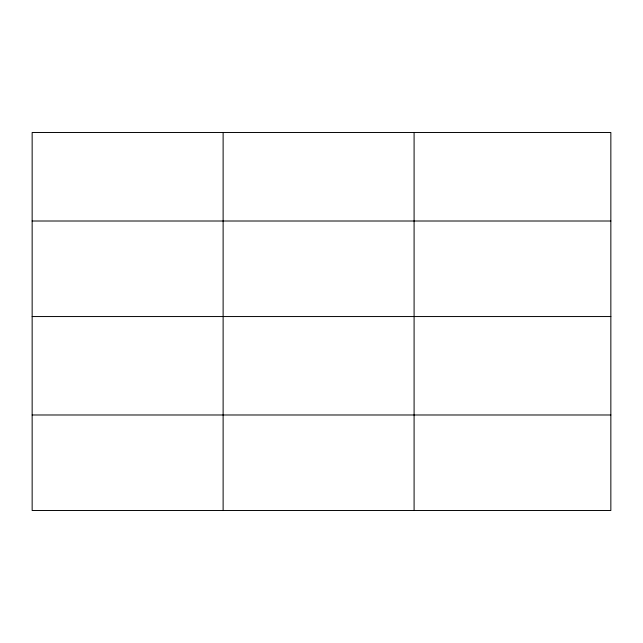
<?xml version="1.0" encoding="UTF-8"?>
<svg xmlns="http://www.w3.org/2000/svg" width="643" height="643" viewBox="0 0 643 643"><rect width="100%" height="100%" fill="white"/><g stroke="black" fill="none" stroke-linecap="round" stroke-linejoin="round"><path stroke-width="0.96" d="M610.85 316.549L610.85 132.482L32.15 132.482L32.15 510.518L610.85 510.518L610.85 316.549L32.15 316.549M32.15 221.007L610.85 221.007M32.15 414.984L610.85 414.984M414.092 132.482L414.092 510.518M223.121 132.482L223.121 510.518"/></g></svg>
